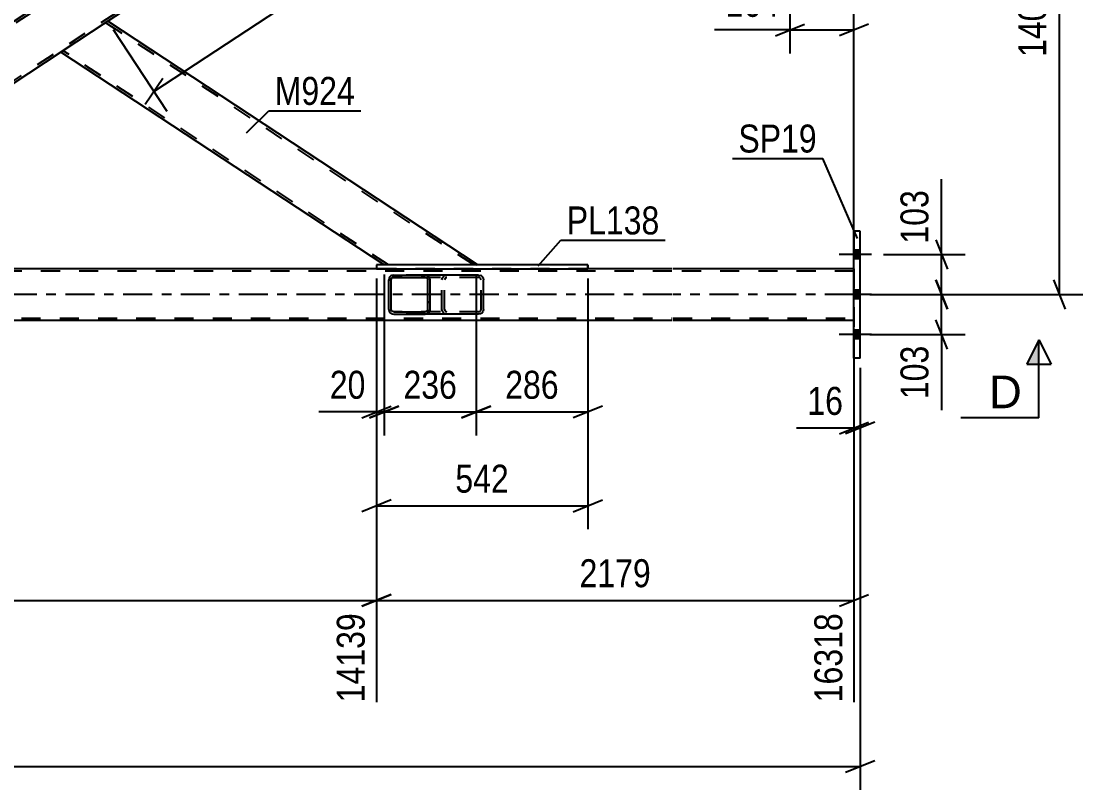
# Model space of a CAD drawing. Header units: millimetres. Extents: x -777 to 412, y -850 to -9.
# Drawn here: x -157.4 to -48.6, y -588.9 to -510.2 of the extents above; entities that cross this region are included whole.
import ezdxf

# ---------------------------------------------------------------- set-up
doc = ezdxf.new("R2010")
doc.units = ezdxf.units.MM
doc.linetypes.add('DXK_LINE_DOT2', pattern=[3.9198, 1.9599, -1.9599])
doc.linetypes.add('DXK_LINE_DOT3', pattern=[5.9187, 2.979, -0.9799, 0.9799, -0.9799])
doc.styles.add('Arial', font='ARIAL.TTF', dxfattribs={"height": 0.2})
doc.styles.add('Arial Narrow', font='ARIALN.TTF', dxfattribs={"height": 0.2})

# ---------------------------------------------------------------- blocks, each defined once
blk = doc.blocks.new('Part-570390744-6000 - 5775')
at = {"color": 2, "linetype": 'Continuous'}
for p, q in [((-148.54, -510.16), (-153.34, -513.32)), ((-110.68, -535.06), (-148.54, -510.16)), ((-120.2, -535.11), (-153.34, -513.32)), ((-110.77, -535.11), (-110.68, -535.06))]:
    blk.add_line(p, q, dxfattribs=at)
at = {"color": 7, "linetype": 'DXK_LINE_DOT2'}
for p, q in [((-148.57, -510.18), (-148.97, -510.44)), ((-111.03, -535.11), (-148.75, -510.3)), ((-148.97, -510.44), (-148.97, -510.44)), ((-148.97, -510.44), (-148.97, -510.44)), ((-153.12, -513.17), (-153.11, -513.16)), ((-119.76, -535.11), (-153.12, -513.17)), ((-152.9, -513.03), (-152.9, -513.03)), ((-110.77, -535.11), (-120.2, -535.11))]:
    blk.add_line(p, q, dxfattribs=at)
blk = doc.blocks.new('Part-570390744-5982 - 5775')
at = {"color": 2, "linetype": 'Continuous'}
for p, q in [((-121, -535.11), (-121, -535.51)), ((-99.34, -535.11), (-121, -535.11)), ((-99.34, -535.11), (-99.34, -535.51)), ((-99.34, -535.11), (-99.34, -535.11)), ((-121, -535.51), (-99.34, -535.51)), ((-99.34, -535.51), (-99.34, -535.51))]:
    blk.add_line(p, q, dxfattribs=at)
at = {"color": 7, "linetype": 'DXK_LINE_DOT2'}
for p, q in [((-121, -535.11), (-121, -535.51)), ((-99.34, -535.51), (-99.34, -535.11)), ((-99.34, -535.11), (-99.34, -535.11)), ((-99.34, -535.51), (-99.34, -535.51))]:
    blk.add_line(p, q, dxfattribs=at)
blk = doc.blocks.new('Part-570390744-5797 - 5775')
at = {"linetype": 'Continuous'}
h = blk.add_hatch(dxfattribs=at)
h.set_pattern_fill('', scale=0.7, style=0, pattern_type=0)
h.set_pattern_definition([(45, (-119.703, -539.858), (-1.57154, 1.57154), [])])
h.paths.add_polyline_path([(-119.74, -539.67), (-119.7, -539.86), (-119.59, -540.01), (-119.43, -540.12), (-119.23, -540.15), (-116, -540.15), (-115.8, -540.12), (-115.63, -540.01), (-115.52, -539.86), (-115.49, -539.67), (-115.49, -536.63), (-115.52, -536.45), (-115.63, -536.29), (-115.8, -536.19), (-116, -536.15), (-119.23, -536.15), (-119.43, -536.19), (-119.59, -536.29), (-119.7, -536.45), (-119.74, -536.63)])
h.paths.add_polyline_path([(-119.47, -536.54), (-119.41, -536.46), (-119.33, -536.41), (-119.23, -536.39), (-116, -536.39), (-115.9, -536.41), (-115.82, -536.46), (-115.76, -536.54), (-115.74, -536.63), (-115.74, -539.67), (-115.76, -539.77), (-115.82, -539.84), (-115.9, -539.9), (-116, -539.91), (-119.23, -539.91), (-119.33, -539.9), (-119.41, -539.84), (-119.47, -539.77), (-119.49, -539.67), (-119.49, -536.63)])
at = {"color": 2, "linetype": 'Continuous'}
for p, q in [((-119.23, -536.15), (-119.43, -536.19)), ((-119.41, -536.46), (-119.33, -536.41)), ((-119.33, -536.41), (-119.23, -536.39)), ((-119.23, -536.15), (-116, -536.15)), ((-119.23, -536.39), (-116, -536.39)), ((-110.53, -536.15), (-116, -536.15)), ((-115.8, -536.19), (-116, -536.15)), ((-116, -536.39), (-115.9, -536.41)), ((-115.9, -536.41), (-115.82, -536.46)), ((-110.53, -536.15), (-110.34, -536.19)), ((-119.7, -536.45), (-119.74, -536.63)), ((-119.74, -539.67), (-119.74, -536.63)), ((-119.49, -536.63), (-119.47, -536.54)), ((-119.49, -539.67), (-119.49, -536.63)), ((-119.47, -536.54), (-119.41, -536.46)), ((-115.82, -536.46), (-115.76, -536.54)), ((-115.76, -536.54), (-115.74, -536.63)), ((-115.74, -539.67), (-115.74, -536.63)), ((-115.49, -536.63), (-115.52, -536.45)), ((-115.49, -539.67), (-115.49, -536.63)), ((-110.06, -536.45), (-110.02, -536.63)), ((-110.02, -539.67), (-110.02, -536.63)), ((-119.74, -539.67), (-119.7, -539.86)), ((-119.47, -539.77), (-119.49, -539.67)), ((-115.74, -539.67), (-115.76, -539.77)), ((-115.52, -539.86), (-115.49, -539.67)), ((-110.02, -539.67), (-110.06, -539.86)), ((-119.41, -539.84), (-119.47, -539.77)), ((-119.43, -540.12), (-119.23, -540.15)), ((-119.33, -539.9), (-119.41, -539.84)), ((-119.23, -539.91), (-119.33, -539.9)), ((-119.23, -539.91), (-116, -539.91)), ((-119.23, -540.15), (-116, -540.15)), ((-115.9, -539.9), (-116, -539.91)), ((-116, -540.15), (-115.8, -540.12)), ((-110.53, -540.15), (-116, -540.15)), ((-115.82, -539.84), (-115.9, -539.9)), ((-115.76, -539.77), (-115.82, -539.84)), ((-110.34, -540.12), (-110.53, -540.15))]:
    blk.add_line(p, q, dxfattribs=at)
at = {"color": 7, "linetype": 'DXK_LINE_DOT2'}
for p, q in [((-116, -536.15), (-119.23, -536.15)), ((-110.53, -536.39), (-119.23, -536.39)), ((-113.96, -536.19), (-113.77, -536.15)), ((-113.92, -536.45), (-113.86, -536.41)), ((-113.86, -536.41), (-113.77, -536.39)), ((-110.43, -536.41), (-110.53, -536.39)), ((-110.35, -536.46), (-110.43, -536.41)), ((-114.28, -536.63), (-114.24, -536.45)), ((-114.28, -539.67), (-114.28, -536.63)), ((-114, -536.54), (-114.02, -536.63)), ((-114.02, -539.67), (-114.02, -536.63)), ((-113.95, -536.46), (-114, -536.54)), ((-113.95, -536.46), (-113.92, -536.45)), ((-110.29, -536.54), (-110.35, -536.46)), ((-110.28, -536.63), (-110.29, -536.54)), ((-110.28, -539.67), (-110.28, -536.63)), ((-114.24, -539.86), (-114.28, -539.67)), ((-114.02, -539.67), (-114, -539.77)), ((-110.29, -539.77), (-110.28, -539.67)), ((-110.53, -539.91), (-119.23, -539.91)), ((-116, -540.15), (-119.23, -540.15)), ((-114, -539.77), (-113.95, -539.84)), ((-113.77, -540.15), (-113.96, -540.12)), ((-113.95, -539.84), (-113.92, -539.86)), ((-113.92, -539.86), (-113.86, -539.9)), ((-113.86, -539.9), (-113.77, -539.91)), ((-110.53, -539.91), (-110.43, -539.9)), ((-110.43, -539.9), (-110.35, -539.84)), ((-110.35, -539.84), (-110.29, -539.77))]:
    blk.add_line(p, q, dxfattribs=at)
at = {"color": 2, "linetype": 'Continuous'}
for centre, start, end in [((-119.25, -536.66), 110.7583, 155.68), ((-115.98, -536.66), 24.32, 69.2417), ((-110.51, -536.66), 24.32, 69.2417), ((-119.25, -539.65), 204.32, 249.2417), ((-115.98, -539.65), 290.7583, 335.68), ((-110.51, -539.65), 290.7583, 335.68)]:
    blk.add_arc(centre, 0.496, start, end, dxfattribs=at)
at = {"color": 7, "linetype": 'DXK_LINE_DOT2'}
for centre, start, end in [((-113.79, -536.66), 110.7583, 155.68), ((-113.79, -539.65), 204.32, 249.2417)]:
    blk.add_arc(centre, 0.496, start, end, dxfattribs=at)
blk = doc.blocks.new('Part-570390744-5995 - 5775')
at = {"color": 7, "linetype": 'DXK_LINE_DOT2'}
for p, q in [((-120.31, -485.56), (-194.06, -534.07)), ((-111.57, -485.56), (-186.92, -535.11)), ((-111.14, -485.56), (-120.75, -485.56)), ((-153.34, -507), (-158.14, -510.16)), ((-148.54, -510.16), (-153.31, -513.29)), ((-153.34, -513.32), (-153.21, -513.23)), ((-153.31, -513.29), (-153.34, -513.32)), ((-194.06, -533.82), (-194.06, -533.78)), ((-194.06, -533.82), (-194.06, -533.86)), ((-194.06, -533.86), (-194.06, -533.82)), ((-186.48, -535.11), (-194.06, -535.11))]:
    blk.add_line(p, q, dxfattribs=at)
at = {"color": 2, "linetype": 'Continuous'}
for p, q in [((-120.75, -485.56), (-153.34, -507)), ((-111.14, -485.56), (-148.54, -510.16)), ((-158.14, -510.16), (-194.06, -533.78)), ((-153.34, -513.32), (-186.48, -535.11)), ((-194.06, -533.86), (-194.06, -535.11))]:
    blk.add_line(p, q, dxfattribs=at)
blk = doc.blocks.new('Part-570390744-6024 - 5775')
at = {"color": 2, "linetype": 'Continuous'}
for p, q in [((-72.05, -544.65), (-72.05, -531.65)), ((-71.41, -531.65), (-72.05, -531.65)), ((-71.41, -544.65), (-71.41, -531.65)), ((-71.41, -544.65), (-72.05, -544.65))]:
    blk.add_line(p, q, dxfattribs=at)
at = {"color": 7, "linetype": 'DXK_LINE_DOT2'}
for p, q in [((-72.05, -531.65), (-72.05, -544.65)), ((-71.41, -531.65), (-71.41, -531.65)), ((-71.41, -544.65), (-71.41, -531.65)), ((-71.41, -544.65), (-71.41, -544.65))]:
    blk.add_line(p, q, dxfattribs=at)
blk = doc.blocks.new('Part-570390744-6087 - 5775')
at = {"color": 7, "linetype": 'DXK_LINE_DOT2'}
for p, q in [((-90.71, -535.75), (-686.55, -535.75)), ((-99.34, -535.51), (-121, -535.51)), ((-72.05, -535.75), (-90.61, -535.75)), ((-72.05, -540.79), (-72.05, -535.51)), ((-72.05, -535.51), (-72.05, -535.51)), ((-72.05, -535.51), (-72.05, -540.79)), ((-72.05, -535.51), (-72.05, -535.51)), ((-686.55, -540.55), (-90.71, -540.55)), ((-90.61, -540.55), (-72.05, -540.55)), ((-72.05, -540.79), (-72.05, -540.79)), ((-72.05, -540.79), (-72.05, -540.79))]:
    blk.add_line(p, q, dxfattribs=at)
at = {"color": 2, "linetype": 'Continuous'}
for p, q in [((-121, -535.51), (-185.68, -535.51)), ((-90.71, -535.51), (-99.34, -535.51)), ((-72.05, -535.51), (-90.61, -535.51)), ((-90.71, -540.79), (-686.55, -540.79)), ((-72.05, -540.79), (-90.61, -540.79))]:
    blk.add_line(p, q, dxfattribs=at)
at = {"color": 7, "linetype": 'DXK_LINE_DOT3'}
for p, q in [((-90.71, -538.15), (-686.55, -538.15)), ((-72.05, -538.15), (-90.61, -538.15))]:
    blk.add_line(p, q, dxfattribs=at)
blk = doc.blocks.new('Bolt-570390744-6314 - 5775')
at = {"linetype": 'Continuous'}
for points in [[(-72.05, -533.61), (-72.05, -534.49), (-71.41, -534.49), (-71.41, -533.61)], [(-72.05, -533.61), (-72.05, -534.49), (-71.41, -534.49), (-71.41, -533.61)], [(-72.05, -533.61), (-72.05, -534.49), (-71.41, -534.49), (-71.41, -533.61)], [(-72.05, -537.71), (-72.05, -538.59), (-71.41, -538.59), (-71.41, -537.71)], [(-72.05, -537.71), (-72.05, -538.59), (-71.41, -538.59), (-71.41, -537.71)], [(-72.05, -541.81), (-72.05, -542.69), (-71.41, -542.69), (-71.41, -541.81)], [(-72.05, -541.81), (-72.05, -542.69), (-71.41, -542.69), (-71.41, -541.81)], [(-72.05, -541.81), (-72.05, -542.69), (-71.41, -542.69), (-71.41, -541.81)]]:
    blk.add_hatch(color=1, dxfattribs=at).paths.add_polyline_path(points)
at = {"color": 1, "linetype": 'Continuous'}
for p, q in [((-70.25, -534.05), (-73.57, -534.05)), ((-70.25, -534.05), (-73.57, -534.05)), ((-70.25, -534.05), (-73.57, -534.05)), ((-71.41, -533.61), (-72.05, -533.61)), ((-71.41, -533.61), (-72.05, -533.61)), ((-71.41, -533.61), (-72.05, -533.61)), ((-71.41, -534.49), (-72.05, -534.49)), ((-71.41, -534.49), (-72.05, -534.49)), ((-71.41, -534.49), (-72.05, -534.49)), ((-70.25, -538.15), (-73.57, -538.15)), ((-70.25, -538.15), (-73.57, -538.15)), ((-71.41, -537.71), (-72.05, -537.71)), ((-71.41, -537.71), (-72.05, -537.71)), ((-71.41, -538.59), (-72.05, -538.59)), ((-71.41, -538.59), (-72.05, -538.59)), ((-71.41, -541.81), (-72.05, -541.81)), ((-71.41, -541.81), (-72.05, -541.81)), ((-71.41, -541.81), (-72.05, -541.81)), ((-70.25, -542.25), (-73.57, -542.25)), ((-70.25, -542.25), (-73.57, -542.25)), ((-70.25, -542.25), (-73.57, -542.25)), ((-71.41, -542.69), (-72.05, -542.69)), ((-71.41, -542.69), (-72.05, -542.69)), ((-71.41, -542.69), (-72.05, -542.69))]:
    blk.add_line(p, q, dxfattribs=at)
blk = doc.blocks.new('StraightDimension-570390744-7607 - 5775')
at = {"color": 7, "linetype": 'Continuous'}
for p, q in [((-110.77, -536.11), (-110.77, -552.57)), ((-99.34, -536.51), (-99.34, -552.57)), ((-112.27, -550.77), (-109.27, -549.57)), ((-110.77, -550.17), (-99.34, -550.17)), ((-97.84, -549.57), (-100.84, -550.77))]:
    blk.add_line(p, q, dxfattribs=at)
at = {"color": 0}
blk.add_wipeout([(-101.71, -549.42), (-101.71, -545.22), (-108.4, -545.22), (-108.4, -549.42)], dxfattribs=at)
at = {"color": 3, "style": 'Arial Narrow'}
blk.add_text('286', height=2.863, dxfattribs=at).set_placement((-107.8, -548.82))
blk = doc.blocks.new('StraightDimension-570390744-7667 - 5775')
at = {"color": 7, "linetype": 'Continuous'}
for p, q in [((-71.41, -545.65), (-71.41, -588.87)), ((-72.91, -587.07), (-69.91, -585.87)), ((-687.19, -586.47), (-71.41, -586.47))]:
    blk.add_line(p, q, dxfattribs=at)
blk = doc.blocks.new('StraightDimension-570390744-6575 - 5775')
at = {"color": 7, "linetype": 'Continuous'}
for p, q in [((-72.05, -545.65), (-72.05, -554.22)), ((-71.41, -545.65), (-71.41, -554.22)), ((-73.55, -552.42), (-70.55, -551.22)), ((-69.91, -551.22), (-72.91, -552.42)), ((-72.05, -551.82), (-77.96, -551.82)), ((-72.05, -551.82), (-77.96, -551.82)), ((-72.05, -551.82), (-71.41, -551.82))]:
    blk.add_line(p, q, dxfattribs=at)
at = {"color": 0}
blk.add_wipeout([(-72.58, -551.07), (-72.58, -546.87), (-77.43, -546.87), (-77.43, -551.07)], dxfattribs=at)
at = {"color": 3, "style": 'Arial Narrow'}
blk.add_text('16', height=2.863, dxfattribs=at).set_placement((-76.83, -550.47))
blk = doc.blocks.new('StraightDimension-570390744-7322 - 5775')
at = {"color": 7, "linetype": 'Continuous'}
for p, q in [((-63.67, -536.65), (-62.47, -539.65)), ((-70.41, -538.15), (-60.67, -538.15)), ((-63.07, -542.25), (-63.07, -538.15)), ((-62.47, -543.75), (-63.67, -540.75)), ((-70.41, -542.25), (-60.67, -542.25)), ((-63.07, -542.25), (-63.07, -549.99)), ((-63.07, -542.25), (-63.07, -549.99))]:
    blk.add_line(p, q, dxfattribs=at)
at = {"color": 0}
blk.add_wipeout([(-63.82, -542.78), (-68.02, -542.78), (-68.02, -549.46), (-63.82, -549.46)], dxfattribs=at)
at = {"color": 3, "style": 'Arial Narrow'}
blk.add_text('103', height=2.863, rotation=90.0002, dxfattribs=at).set_placement((-64.42, -548.86))
blk = doc.blocks.new('StraightDimension-570390744-7134 - 5775')
at = {"color": 7, "linetype": 'Continuous'}
for p, q in [((-50.4, -483.66), (-51.6, -480.66)), ((-76.81, -482.16), (-48.6, -482.16)), ((-51, -538.15), (-51, -482.16)), ((-51.6, -536.65), (-50.4, -539.65)), ((-70.41, -538.15), (-48.6, -538.15))]:
    blk.add_line(p, q, dxfattribs=at)
at = {"color": 0}
blk.add_wipeout([(-51.75, -505.9), (-55.95, -505.9), (-55.95, -514.41), (-51.75, -514.41)], dxfattribs=at)
at = {"color": 3, "style": 'Arial Narrow'}
blk.add_text('1400', height=2.863, rotation=90.0002, dxfattribs=at).set_placement((-52.35, -513.81))
blk = doc.blocks.new('StraightDimension-570390744-7308 - 5775')
at = {"color": 7, "linetype": 'Continuous'}
for p, q in [((-78.61, -486.16), (-78.61, -513.45)), ((-72.05, -534.51), (-72.05, -508.2)), ((-78.61, -511.05), (-86.34, -511.05)), ((-78.61, -511.05), (-86.34, -511.05)), ((-80.11, -511.65), (-77.11, -510.45)), ((-78.61, -511.05), (-72.05, -511.05)), ((-70.55, -510.45), (-73.55, -511.65))]:
    blk.add_line(p, q, dxfattribs=at)
at = {"color": 0}
blk.add_wipeout([(-79.13, -510.3), (-79.13, -506.1), (-85.82, -506.1), (-85.82, -510.3)], dxfattribs=at)
at = {"color": 3, "style": 'Arial Narrow'}
blk.add_text('164', height=2.863, dxfattribs=at).set_placement((-85.22, -509.7))
blk = doc.blocks.new('StraightDimension-570390744-7315 - 5775')
at = {"color": 7, "linetype": 'Continuous'}
for p, q in [((-63.07, -534.05), (-63.07, -526.32)), ((-63.07, -534.05), (-63.07, -526.32)), ((-63.67, -532.55), (-62.47, -535.55)), ((-69.01, -534.05), (-60.67, -534.05)), ((-63.07, -538.15), (-63.07, -534.05)), ((-62.47, -539.65), (-63.67, -536.65)), ((-70.41, -538.15), (-60.67, -538.15))]:
    blk.add_line(p, q, dxfattribs=at)
at = {"color": 0}
blk.add_wipeout([(-63.82, -526.84), (-68.02, -526.84), (-68.02, -533.53), (-63.82, -533.53)], dxfattribs=at)
at = {"color": 3, "style": 'Arial Narrow'}
blk.add_text('103', height=2.863, rotation=90.0002, dxfattribs=at).set_placement((-64.42, -532.93))
blk = doc.blocks.new('StraightDimension-570390744-7419 - 5775')
at = {"color": 7, "linetype": 'Continuous'}
for p, q in [((-121, -536.51), (-121, -579.91)), ((-72.05, -541.79), (-72.05, -579.91)), ((-119.5, -568.87), (-122.5, -570.07)), ((-73.55, -570.07), (-70.55, -568.87)), ((-121, -569.47), (-72.05, -569.47))]:
    blk.add_line(p, q, dxfattribs=at)
at = {"color": 0}
blk.add_wipeout([(-92.27, -568.72), (-92.27, -564.52), (-100.78, -564.52), (-100.78, -568.72)], dxfattribs=at)
at = {"color": 3, "style": 'Arial Narrow'}
blk.add_text('2179', height=2.863, dxfattribs=at).set_placement((-100.18, -568.12))
at = {"color": 0, "linetype": 'Continuous'}
blk.add_wipeout([(-72.65, -570.17), (-76.85, -570.17), (-76.85, -580.51), (-72.65, -580.51)], dxfattribs=at)
at = {"color": 3, "linetype": 'Continuous', "style": 'Arial Narrow'}
blk.add_text('16318', height=2.863, rotation=90.0002, dxfattribs=at).set_placement((-73.25, -579.91))
blk = doc.blocks.new('StraightDimension-570390744-7420 - 5775')
at = {"color": 7, "linetype": 'Continuous'}
for p, q in [((-206.13, -536.51), (-206.13, -579.91)), ((-121, -536.51), (-121, -579.91)), ((-204.63, -568.87), (-207.63, -570.07)), ((-122.5, -570.07), (-119.5, -568.87)), ((-206.13, -569.47), (-121, -569.47))]:
    blk.add_line(p, q, dxfattribs=at)
at = {"color": 0}
blk.add_wipeout([(-159.31, -568.72), (-159.31, -564.52), (-167.82, -564.52), (-167.82, -568.72)], dxfattribs=at)
at = {"color": 3, "style": 'Arial Narrow'}
blk.add_text('2128', height=2.863, dxfattribs=at).set_placement((-167.22, -568.12))
at = {"color": 0, "linetype": 'Continuous'}
blk.add_wipeout([(-121.6, -570.17), (-125.8, -570.17), (-125.8, -580.51), (-121.6, -580.51)], dxfattribs=at)
at = {"color": 3, "linetype": 'Continuous', "style": 'Arial Narrow'}
blk.add_text('14139', height=2.863, rotation=90.0002, dxfattribs=at).set_placement((-122.2, -579.91))
blk = doc.blocks.new('StraightDimension-570390744-7621 - 5775')
at = {"color": 7, "linetype": 'Continuous'}
for p, q in [((-120.2, -536.11), (-120.2, -552.57)), ((-110.77, -536.11), (-110.77, -552.57)), ((-121.7, -550.77), (-118.7, -549.57)), ((-120.2, -550.17), (-110.77, -550.17)), ((-109.27, -549.57), (-112.27, -550.77))]:
    blk.add_line(p, q, dxfattribs=at)
at = {"color": 0}
blk.add_wipeout([(-112.14, -549.42), (-112.14, -545.22), (-118.83, -545.22), (-118.83, -549.42)], dxfattribs=at)
at = {"color": 3, "style": 'Arial Narrow'}
blk.add_text('236', height=2.863, dxfattribs=at).set_placement((-118.23, -548.82))
blk = doc.blocks.new('StraightDimension-570390744-7633 - 5775')
at = {"color": 7, "linetype": 'Continuous'}
for p, q in [((-120.2, -536.11), (-120.2, -552.57)), ((-121, -536.51), (-121, -552.57)), ((-121, -550.17), (-126.91, -550.17)), ((-121, -550.17), (-126.91, -550.17)), ((-122.5, -550.77), (-119.5, -549.57)), ((-118.7, -549.57), (-121.7, -550.77)), ((-121, -550.17), (-120.2, -550.17))]:
    blk.add_line(p, q, dxfattribs=at)
at = {"color": 0}
blk.add_wipeout([(-121.52, -549.42), (-121.52, -545.22), (-126.38, -545.22), (-126.38, -549.42)], dxfattribs=at)
at = {"color": 3, "style": 'Arial Narrow'}
blk.add_text('20', height=2.863, dxfattribs=at).set_placement((-125.78, -548.82))
blk = doc.blocks.new('StraightDimension-570390744-7642 - 5775')
at = {"color": 7, "linetype": 'Continuous'}
for p, q in [((-121, -536.51), (-121, -562.19)), ((-99.34, -536.51), (-99.34, -562.19)), ((-119.5, -559.19), (-122.5, -560.39)), ((-100.84, -560.39), (-97.84, -559.19)), ((-121, -559.79), (-99.34, -559.79))]:
    blk.add_line(p, q, dxfattribs=at)
at = {"color": 0}
blk.add_wipeout([(-106.83, -559.04), (-106.83, -554.84), (-113.51, -554.84), (-113.51, -559.04)], dxfattribs=at)
at = {"color": 3, "style": 'Arial Narrow'}
blk.add_text('542', height=2.863, dxfattribs=at).set_placement((-112.91, -558.44))
blk = doc.blocks.new('StraightDimension-570390744-60689 - 5775')
at = {"color": 7, "linetype": 'Continuous'}
for p, q in [((-110.59, -486.39), (-105.08, -494.76)), ((-107.33, -494.08), (-105.48, -491.43)), ((-143.8, -517.36), (-106.4, -492.76)), ((-147.99, -510.99), (-142.48, -519.36)), ((-142.88, -516.03), (-144.72, -518.68))]:
    blk.add_line(p, q, dxfattribs=at)
at = {"color": 0}
blk.add_wipeout([(-121.96, -502.09), (-124.27, -498.58), (-131.38, -503.26), (-129.07, -506.77)], dxfattribs=at)
at = {"color": 3, "style": 'Arial Narrow'}
blk.add_text('1119', height=2.863, rotation=33.3347, dxfattribs=at).set_placement((-128.9, -505.94))
blk = doc.blocks.new('Mark-570390744-5996 - 5775')
at = {"color": 30, "linetype": 'Continuous'}
for p, q in [((-134.32, -521.57), (-132.02, -519.32)), ((-132.02, -519.32), (-122.59, -519.32))]:
    blk.add_line(p, q, dxfattribs=at)
at = {"color": 0}
blk.add_wipeout([(-123.19, -518.72), (-123.19, -515.72), (-131.42, -515.72), (-131.42, -518.72)], dxfattribs=at)
blk.add_wipeout([(-123.19, -518.72), (-123.19, -515.72), (-131.42, -515.72), (-131.42, -518.72)], dxfattribs=at)
at = {"color": 3, "style": 'Arial Narrow'}
blk.add_text('M924', height=2.863, dxfattribs=at).set_placement((-131.42, -518.72))
blk = doc.blocks.new('Mark-570390744-5978 - 5775')
at = {"color": 30, "linetype": 'Continuous'}
for p, q in [((-104.43, -535.22), (-102.09, -532.59)), ((-102.09, -532.59), (-91.39, -532.59))]:
    blk.add_line(p, q, dxfattribs=at)
at = {"color": 0}
blk.add_wipeout([(-91.99, -531.99), (-91.99, -528.99), (-101.49, -528.99), (-101.49, -531.99)], dxfattribs=at)
blk.add_wipeout([(-91.99, -531.99), (-91.99, -528.99), (-101.49, -528.99), (-101.49, -531.99)], dxfattribs=at)
at = {"color": 3, "style": 'Arial Narrow'}
blk.add_text('PL138', height=2.863, dxfattribs=at).set_placement((-101.49, -531.99))
blk = doc.blocks.new('Mark-570390744-6020 - 5775')
at = {"color": 30, "linetype": 'Continuous'}
for p in [(-84.5, -524.2), (-71.7, -532.4)]:
    blk.add_line(p, (-75.26, -524.2), dxfattribs=at)
at = {"color": 0}
blk.add_wipeout([(-75.86, -523.6), (-75.86, -520.6), (-83.9, -520.6), (-83.9, -523.6)], dxfattribs=at)
blk.add_wipeout([(-75.86, -523.6), (-75.86, -520.6), (-83.9, -520.6), (-83.9, -523.6)], dxfattribs=at)
at = {"color": 3, "style": 'Arial Narrow'}
blk.add_text('SP19', height=2.863, dxfattribs=at).set_placement((-83.9, -523.6))
blk = doc.blocks.new('SectionMark-570390744-7679 - 5775')
at = {"linetype": 'Continuous'}
blk.add_hatch(color=6, dxfattribs=at).paths.add_polyline_path([(-53.1, -545.29), (-54.35, -545.29), (-53.1, -542.79)])
at = {"color": 6, "linetype": 'Continuous'}
for p, q in [((-53.1, -542.79), (-54.35, -545.29)), ((-53.1, -550.79), (-53.1, -542.79)), ((-53.1, -542.79), (-51.85, -545.29)), ((-54.35, -545.29), (-51.85, -545.29)), ((-53.1, -550.79), (-61.1, -550.79))]:
    blk.add_line(p, q, dxfattribs=at)
at = {"color": 0, "linetype": 'Continuous'}
blk.add_wipeout([(-54.85, -549.79), (-54.85, -546.29), (-58.22, -546.29), (-58.22, -549.79)], dxfattribs=at)
at = {"color": 3, "linetype": 'Continuous', "style": 'Arial'}
blk.add_text('D', height=3.34, dxfattribs=at).set_placement((-58.22, -549.79))

msp = doc.modelspace()

# ---------------------------------------------------------------- block references
for name in ['Part-570390744-5995 - 5775', 'Part-570390744-6000 - 5775', 'Part-570390744-6024 - 5775', 'Bolt-570390744-6314 - 5775', 'Part-570390744-5982 - 5775', 'Part-570390744-6087 - 5775', 'Part-570390744-5797 - 5775']:
    msp.add_blockref(name, (0, 0))

# ---------------------------------------------------------------- next in the draw order: block references
for name in ['StraightDimension-570390744-60689 - 5775', 'Mark-570390744-5978 - 5775', 'StraightDimension-570390744-7607 - 5775']:
    msp.add_blockref(name, (0, 0))

# ---------------------------------------------------------------- next in the draw order: block references
for name in ['Mark-570390744-5996 - 5775', 'StraightDimension-570390744-7667 - 5775']:
    msp.add_blockref(name, (0, 0))

# ---------------------------------------------------------------- next in the draw order: block references
msp.add_blockref('StraightDimension-570390744-6575 - 5775', (0, 0))

# ---------------------------------------------------------------- next in the draw order: block references
msp.add_blockref('StraightDimension-570390744-7322 - 5775', (0, 0))

# ---------------------------------------------------------------- next in the draw order: block references
msp.add_blockref('StraightDimension-570390744-7134 - 5775', (0, 0))

# ---------------------------------------------------------------- next in the draw order: block references
msp.add_blockref('StraightDimension-570390744-7308 - 5775', (0, 0))

# ---------------------------------------------------------------- next in the draw order: block references
for name in ['Mark-570390744-6020 - 5775', 'StraightDimension-570390744-7315 - 5775']:
    msp.add_blockref(name, (0, 0))

# ---------------------------------------------------------------- next in the draw order: block references
msp.add_blockref('StraightDimension-570390744-7419 - 5775', (0, 0))

# ---------------------------------------------------------------- next in the draw order: block references
msp.add_blockref('StraightDimension-570390744-7420 - 5775', (0, 0))

# ---------------------------------------------------------------- next in the draw order: block references
msp.add_blockref('StraightDimension-570390744-7621 - 5775', (0, 0))

# ---------------------------------------------------------------- next in the draw order: block references
msp.add_blockref('StraightDimension-570390744-7633 - 5775', (0, 0))

# ---------------------------------------------------------------- next in the draw order: block references
msp.add_blockref('StraightDimension-570390744-7642 - 5775', (0, 0))

# ---------------------------------------------------------------- next in the draw order: block references
msp.add_blockref('SectionMark-570390744-7679 - 5775', (0, 0))

doc.saveas('drawing.dxf')
